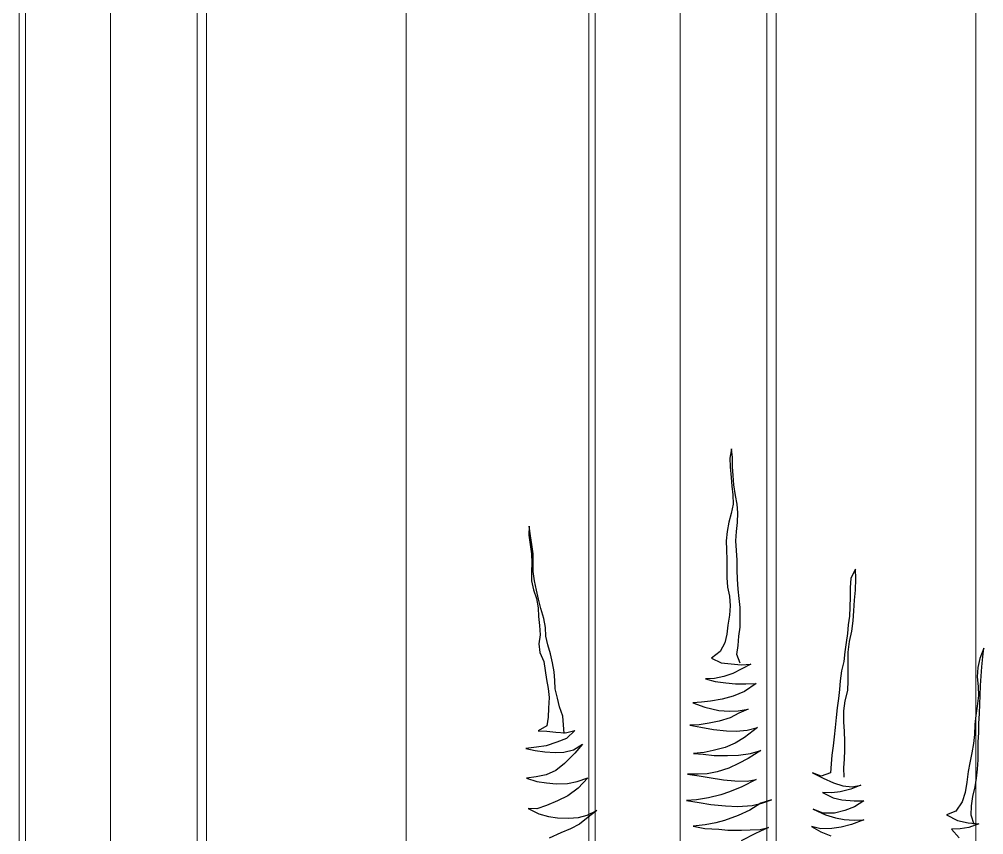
# Model space of a CAD drawing. Header units: metres. Extents: x -58 to 722, y -1100 to 345.
# Drawn here: x 27.601 to 28.323, y 110.251 to 110.861 of the extents above; entities that cross this region are included whole.
import ezdxf

# ---------------------------------------------------------------- set-up
doc = ezdxf.new("R2010")
doc.units = ezdxf.units.M
doc.header["$MEASUREMENT"] = 0
doc.layers.add('FSR_ARQ_002MURO', color=150, linetype='Continuous', lineweight=30)
doc.layers.add('FSR_ARQ_013VENTANAS', color=4, linetype='Continuous', lineweight=5)
doc.layers.add('FSR_ARQ_005VEGETACION', color=64, linetype='Continuous')

# ---------------------------------------------------------------- blocks, each defined once
blk = doc.blocks.new('arbustos 01')
at = {"layer": 'FSR_ARQ_005VEGETACION', "color": 103}
for p, q in [((189.08583, -31.15973), (189.08644, -31.15255)), ((189.08644, -31.15255), (189.08787, -31.1601)), ((189.08572, -31.16725), (189.08583, -31.15973)), ((189.08787, -31.1601), (189.08777, -31.16745)), ((189.08528, -31.17459), (189.08572, -31.16725)), ((189.08777, -31.16745), (189.08697, -31.17633)), ((189.08449, -31.18228), (189.08528, -31.17459)), ((189.08697, -31.17633), (189.08636, -31.1835)), ((189.08318, -31.19115), (189.08449, -31.18228)), ((189.08636, -31.1835), (189.08558, -31.19067)), ((189.08188, -31.19848), (189.08318, -31.19115)), ((189.08558, -31.19067), (189.0853, -31.19853)), ((189.08127, -31.20566), (189.08188, -31.19848)), ((189.0853, -31.19853), (189.0869, -31.20625)), ((189.08168, -31.21353), (189.08127, -31.20566)), ((189.0869, -31.20625), (189.08869, -31.21345)), ((189.08243, -31.22106), (189.08168, -31.21353)), ((189.08869, -31.21345), (189.0903, -31.221)), ((189.2537, -31.22476), (189.25484, -31.21673)), ((189.25484, -31.21673), (189.25508, -31.22409)), ((189.08284, -31.22893), (189.08243, -31.22106)), ((189.0903, -31.221), (189.09104, -31.22887)), ((189.25258, -31.23192), (189.2537, -31.22476)), ((189.25508, -31.22409), (189.25395, -31.23194)), ((189.08238, -31.23696), (189.08284, -31.22893)), ((189.09104, -31.22887), (189.09077, -31.23639)), ((189.25162, -31.23977), (189.25258, -31.23192)), ((189.25395, -31.23194), (189.25282, -31.23962)), ((189.08194, -31.24482), (189.08238, -31.23696)), ((189.09077, -31.23639), (189.09049, -31.2446)), ((189.25152, -31.24695), (189.25162, -31.23977)), ((189.25282, -31.23962), (189.25254, -31.24714)), ((189.08182, -31.2532), (189.08194, -31.24482)), ((189.09049, -31.2446), (189.09039, -31.25212)), ((189.09039, -31.25212), (189.09046, -31.25947)), ((189.25142, -31.25448), (189.25152, -31.24695)), ((189.25254, -31.24714), (189.25296, -31.2545)), ((188.98324, -31.26058), (188.98335, -31.25254)), ((188.98335, -31.25254), (188.98718, -31.25995)), ((188.98718, -31.25995), (188.98793, -31.26782)), ((189.08155, -31.26072), (189.08182, -31.2532)), ((189.09046, -31.25947), (189.08983, -31.2675)), ((189.25046, -31.26216), (189.25142, -31.25448)), ((189.25296, -31.2545), (189.25285, -31.26202)), ((188.98345, -31.26999), (188.98324, -31.26058)), ((188.98793, -31.26782), (188.98799, -31.27552)), ((189.08109, -31.26909), (189.08155, -31.26072)), ((189.08983, -31.2675), (189.0882, -31.27483)), ((189.24864, -31.26983), (189.25046, -31.26216)), ((189.25285, -31.26202), (189.25121, -31.26952)), ((188.98419, -31.2782), (188.98345, -31.26999)), ((188.98799, -31.27552), (188.98805, -31.28407)), ((189.08013, -31.27694), (189.08109, -31.26909)), ((189.0882, -31.27483), (189.08757, -31.28286)), ((189.24718, -31.27733), (189.24864, -31.26983)), ((189.25121, -31.26952), (189.24889, -31.27684)), ((188.98493, -31.28693), (188.98419, -31.2782)), ((188.98805, -31.28407), (188.98846, -31.29143)), ((189.07923, -31.29266), (189.07935, -31.28428)), ((189.07935, -31.28428), (189.08013, -31.27694)), ((189.08757, -31.28286), (189.08832, -31.29073)), ((189.24502, -31.28516), (189.24718, -31.27733)), ((189.24889, -31.27684), (189.24725, -31.28451)), ((188.9855, -31.29549), (188.98493, -31.28693)), ((188.98846, -31.29143), (188.98939, -31.29862)), ((189.08832, -31.29073), (189.08958, -31.29896)), ((189.24268, -31.29334), (189.24502, -31.28516)), ((189.24698, -31.29186), (189.24619, -31.29937)), ((189.24725, -31.28451), (189.24698, -31.29186)), ((188.98658, -31.30388), (188.9855, -31.29549)), ((188.98939, -31.29862), (188.99015, -31.30581)), ((189.0793, -31.30053), (189.07923, -31.29266)), ((189.08958, -31.29896), (189.0905, -31.30649)), ((189.24121, -31.30084), (189.24268, -31.29334)), ((189.24619, -31.29937), (189.24575, -31.30689)), ((188.98834, -31.31263), (188.98658, -31.30388)), ((188.99015, -31.30581), (188.99124, -31.31352)), ((189.08056, -31.30807), (189.0793, -31.30053)), ((189.08114, -31.31594), (189.08056, -31.30807)), ((189.0905, -31.30649), (189.09211, -31.31369)), ((189.23931, -31.31535), (189.24094, -31.30819)), ((189.24094, -31.30819), (189.24121, -31.30084)), ((189.24575, -31.30689), (189.24684, -31.3146)), ((188.98959, -31.32136), (188.98834, -31.31263)), ((188.99124, -31.31352), (188.99233, -31.32123)), ((189.08207, -31.3233), (189.08114, -31.31594)), ((189.09211, -31.31369), (189.09595, -31.32093)), ((189.23715, -31.32284), (189.23931, -31.31535)), ((189.24684, -31.3146), (189.24589, -31.32177)), ((188.87755, -31.32531), (188.87679, -31.31812)), ((188.87679, -31.31812), (188.88009, -31.32672)), ((188.98965, -31.32991), (188.98959, -31.32136)), ((188.99233, -31.32123), (188.99325, -31.32911)), ((189.07938, -31.33043), (189.08207, -31.3233)), ((189.09595, -31.32093), (189.10323, -31.3265)), ((189.23551, -31.33017), (189.23715, -31.32284)), ((189.24589, -31.32177), (189.24254, -31.32924)), ((188.87829, -31.3337), (188.87755, -31.32531)), ((188.88009, -31.32672), (188.8817, -31.33409)), ((188.98954, -31.33744), (188.98965, -31.32991)), ((188.99325, -31.32911), (188.99502, -31.337)), ((189.07853, -31.33198), (189.0705, -31.33135)), ((189.0705, -31.33135), (189.07797, -31.33522)), ((189.08692, -31.33123), (189.07853, -31.33198)), ((189.09514, -31.33032), (189.08692, -31.33123)), ((189.10323, -31.3265), (189.09514, -31.33032)), ((189.23405, -31.33768), (189.23551, -31.33017)), ((189.24254, -31.32924), (189.24158, -31.33675)), ((188.87904, -31.34124), (188.87829, -31.3337)), ((188.8817, -31.33409), (188.88211, -31.34196)), ((188.98961, -31.3453), (188.98954, -31.33744)), ((188.99502, -31.337), (188.99611, -31.34522)), ((189.07797, -31.33522), (189.08544, -31.33908)), ((189.08544, -31.33908), (189.09293, -31.34158)), ((189.23361, -31.34485), (189.23405, -31.33768)), ((189.24158, -31.33675), (189.24045, -31.34426)), ((188.87945, -31.34911), (188.87904, -31.34124)), ((188.88211, -31.34196), (188.88132, -31.34982)), ((188.98984, -31.35334), (188.98961, -31.3453)), ((188.99611, -31.34522), (188.99669, -31.35241)), ((189.07472, -31.34783), (189.06618, -31.34737)), ((189.06618, -31.34737), (189.07584, -31.354)), ((189.0831, -31.3476), (189.07472, -31.34783)), ((189.09115, -31.34685), (189.0831, -31.3476)), ((189.10023, -31.34578), (189.09115, -31.34685)), ((189.09293, -31.34158), (189.10078, -31.34322)), ((189.10829, -31.34349), (189.10023, -31.34578)), ((189.10078, -31.34322), (189.10829, -31.34349)), ((189.23317, -31.35203), (189.23361, -31.34485)), ((189.24045, -31.34426), (189.23916, -31.3516)), ((188.87984, -31.35749), (188.87945, -31.34911)), ((188.88132, -31.34982), (188.88121, -31.35751)), ((188.99195, -31.36192), (188.98984, -31.35334)), ((188.99669, -31.35241), (188.99762, -31.35994)), ((189.07584, -31.354), (189.08519, -31.35788)), ((189.23118, -31.35952), (189.23317, -31.35203)), ((189.23916, -31.3516), (189.2382, -31.35911)), ((188.87992, -31.36467), (188.87984, -31.35749)), ((188.88121, -31.35751), (188.88212, -31.36624)), ((188.9932, -31.37031), (188.99195, -31.36192)), ((188.99762, -31.35994), (188.99854, -31.36765)), ((189.08519, -31.35788), (189.09439, -31.3604)), ((189.09439, -31.3604), (189.10411, -31.36224)), ((189.10411, -31.36224), (189.11145, -31.36303)), ((189.11862, -31.36347), (189.10883, -31.36727)), ((189.11145, -31.36303), (189.11862, -31.36347)), ((189.22955, -31.36685), (189.23118, -31.35952)), ((189.2382, -31.35911), (189.23877, -31.36783)), ((188.88033, -31.37237), (188.87992, -31.36467)), ((188.88073, -31.38076), (188.88033, -31.37237)), ((188.88212, -31.36624), (188.88338, -31.37395)), ((188.99308, -31.3792), (188.9932, -31.37031)), ((188.99854, -31.36765), (188.99946, -31.3757)), ((189.08092, -31.37031), (189.07273, -31.36866)), ((189.07273, -31.36866), (189.08038, -31.37218)), ((189.08038, -31.37218), (189.08768, -31.37587)), ((189.0881, -31.37041), (189.08092, -31.37031)), ((189.09699, -31.36984), (189.0881, -31.37041)), ((189.10883, -31.36727), (189.09699, -31.36984)), ((189.22688, -31.37451), (189.22955, -31.36685)), ((189.23877, -31.36783), (189.23917, -31.37553)), ((188.88338, -31.37395), (188.8843, -31.38166)), ((188.99263, -31.38723), (188.99308, -31.3792)), ((188.99946, -31.3757), (189.00037, -31.38392)), ((189.08768, -31.37587), (189.0967, -31.37873)), ((189.0967, -31.37873), (189.10523, -31.38056)), ((189.22627, -31.38169), (189.22688, -31.37451)), ((189.23917, -31.37553), (189.24027, -31.38273)), ((188.88096, -31.38845), (188.88073, -31.38076)), ((188.88137, -31.39598), (188.88096, -31.38845)), ((188.8843, -31.38166), (188.88453, -31.38987)), ((188.99235, -31.39544), (188.99263, -31.38723)), ((189.00037, -31.38392), (189.00112, -31.39179)), ((189.07352, -31.38628), (189.06483, -31.38394)), ((189.06483, -31.38394), (189.07566, -31.39229)), ((189.08257, -31.38709), (189.07352, -31.38628)), ((189.09061, -31.38685), (189.08257, -31.38709)), ((189.10156, -31.38581), (189.09061, -31.38685)), ((189.11219, -31.38373), (189.10156, -31.38581)), ((189.10523, -31.38056), (189.11342, -31.38169)), ((189.12128, -31.38197), (189.11219, -31.38373)), ((189.11342, -31.38169), (189.12128, -31.38197)), ((189.22464, -31.38833), (189.2168, -31.38652)), ((189.2168, -31.38652), (189.22389, -31.39311)), ((189.23268, -31.38793), (189.22464, -31.38833)), ((189.22565, -31.38903), (189.22627, -31.38169)), ((189.24021, -31.387), (189.23268, -31.38793)), ((189.2474, -31.38676), (189.24021, -31.387)), ((189.24027, -31.38273), (189.2474, -31.38676)), ((188.88127, -31.40367), (188.88137, -31.39598)), ((188.88453, -31.38987), (188.88529, -31.3974)), ((188.99242, -31.40296), (188.99235, -31.39544)), ((189.00112, -31.39179), (189.00204, -31.39933)), ((189.07566, -31.39229), (189.08363, -31.39702)), ((189.22389, -31.39311), (189.23188, -31.39612)), ((189.23188, -31.39612), (189.24073, -31.39915)), ((188.88134, -31.41103), (188.88127, -31.40367)), ((188.88529, -31.3974), (188.88672, -31.40512)), ((188.99249, -31.41031), (188.99242, -31.40296)), ((189.00204, -31.39933), (189.00313, -31.40704)), ((189.07069, -31.40556), (189.06217, -31.40322)), ((189.06217, -31.40322), (189.07269, -31.40969)), ((189.08363, -31.39702), (189.09196, -31.40055)), ((189.09196, -31.40055), (189.10184, -31.40325)), ((189.10184, -31.40325), (189.10917, -31.40489)), ((189.21795, -31.4026), (189.21049, -31.39789)), ((189.21049, -31.39789), (189.21688, -31.40532)), ((189.22596, -31.40442), (189.21795, -31.4026)), ((189.23314, -31.40469), (189.22596, -31.40442)), ((189.24186, -31.40413), (189.23314, -31.40469)), ((189.24073, -31.39915), (189.24875, -31.40046)), ((189.24974, -31.40321), (189.24186, -31.40413)), ((189.24875, -31.40046), (189.25763, -31.40143)), ((189.25763, -31.40143), (189.24974, -31.40321)), ((188.88209, -31.41856), (188.88134, -31.41103)), ((188.88672, -31.40512), (188.88832, -31.41352)), ((188.99307, -31.4175), (188.99249, -31.41031)), ((189.00313, -31.40704), (189.00355, -31.41423)), ((189.08076, -31.40707), (189.07069, -31.40556)), ((189.07269, -31.40969), (189.08066, -31.41408)), ((189.08999, -31.40719), (189.08076, -31.40707)), ((189.1011, -31.40717), (189.08999, -31.40719)), ((189.11018, -31.40627), (189.1011, -31.40717)), ((189.10917, -31.40489), (189.11805, -31.40552)), ((189.11805, -31.40552), (189.11018, -31.40627)), ((189.21688, -31.40532), (189.22549, -31.41399)), ((188.88285, -31.42609), (188.88209, -31.41856)), ((188.88832, -31.41352), (188.88959, -31.42071)), ((188.9928, -31.42536), (188.99307, -31.4175)), ((189.00355, -31.41423), (189.0043, -31.42159)), ((189.08066, -31.41408), (189.08882, -31.41795)), ((189.08882, -31.41795), (189.09835, -31.42081)), ((189.22549, -31.41399), (189.23259, -31.41973)), ((189.23259, -31.41973), (189.24075, -31.42326)), ((188.88394, -31.43329), (188.88285, -31.42609)), ((188.88959, -31.42071), (188.89084, -31.42945)), ((189.01022, -31.42628), (189.0018, -31.42993)), ((189.0043, -31.42159), (189.01196, -31.4246)), ((189.01918, -31.42162), (189.01022, -31.42628)), ((189.01196, -31.4246), (189.01918, -31.42162)), ((189.07346, -31.42851), (189.06612, -31.42739)), ((189.06612, -31.42739), (189.07784, -31.43336)), ((189.08389, -31.42848), (189.07346, -31.42851)), ((189.0933, -31.42758), (189.08389, -31.42848)), ((189.10513, -31.42569), (189.0933, -31.42758)), ((189.09835, -31.42081), (189.10688, -31.42247)), ((189.11352, -31.42427), (189.10513, -31.42569)), ((189.10688, -31.42247), (189.1144, -31.42291)), ((189.12329, -31.42286), (189.11352, -31.42427)), ((189.1144, -31.42291), (189.12329, -31.42286)), ((189.21502, -31.42889), (189.206, -31.42587)), ((189.206, -31.42587), (189.21409, -31.43452)), ((189.24075, -31.42326), (189.24893, -31.42491)), ((189.25712, -31.42605), (189.24854, -31.42884)), ((189.24893, -31.42491), (189.25712, -31.42605)), ((188.88572, -31.44135), (188.88394, -31.43329)), ((188.89084, -31.42945), (188.89226, -31.43819)), ((188.98619, -31.43331), (188.97886, -31.43184)), ((188.97886, -31.43184), (188.98736, -31.43538)), ((188.99407, -31.43256), (188.98619, -31.43331)), ((188.98736, -31.43538), (188.99605, -31.43755)), ((189.0018, -31.42993), (188.99407, -31.43256)), ((189.07784, -31.43336), (189.08821, -31.4376)), ((189.21409, -31.43452), (189.22273, -31.4408)), ((189.22287, -31.43054), (189.21502, -31.42889)), ((189.23227, -31.43084), (189.22287, -31.43054)), ((189.24031, -31.43009), (189.23227, -31.43084)), ((189.24854, -31.42884), (189.24031, -31.43009)), ((188.88681, -31.44906), (188.88572, -31.44135)), ((188.89226, -31.43819), (188.89472, -31.44592)), ((188.99476, -31.4442), (188.98467, -31.44492)), ((189.00197, -31.44242), (188.99476, -31.4442)), ((188.99605, -31.43755), (189.00322, -31.43833)), ((189.01092, -31.43809), (189.00197, -31.44242)), ((189.00322, -31.43833), (189.01092, -31.43809)), ((189.06124, -31.44698), (189.05341, -31.44414)), ((189.05341, -31.44414), (189.06209, -31.44699)), ((189.08821, -31.4376), (189.09536, -31.43992)), ((189.09536, -31.43992), (189.10575, -31.44246)), ((189.10575, -31.44246), (189.11565, -31.44413)), ((189.11565, -31.44413), (189.12402, -31.44476)), ((189.22273, -31.4408), (189.23139, -31.44502)), ((188.88722, -31.45676), (188.88681, -31.44906)), ((188.89472, -31.44592), (188.90008, -31.45369)), ((188.98467, -31.44492), (188.97646, -31.44498)), ((188.97646, -31.44498), (188.98425, -31.45004)), ((188.98425, -31.45004), (188.99225, -31.45306)), ((189.01877, -31.45188), (189.00844, -31.4567)), ((189.01034, -31.45518), (189.01877, -31.45188)), ((189.06942, -31.44897), (189.06124, -31.44698)), ((189.06209, -31.44699), (189.07142, -31.45276)), ((189.08121, -31.44965), (189.06942, -31.44897)), ((189.09147, -31.44927), (189.08121, -31.44965)), ((189.1038, -31.4479), (189.09147, -31.44927)), ((189.1134, -31.44632), (189.1038, -31.4479)), ((189.12402, -31.44476), (189.1134, -31.44632)), ((189.23139, -31.44502), (189.2404, -31.4489)), ((189.2404, -31.4489), (189.24857, -31.45175)), ((189.25576, -31.45133), (189.24681, -31.45566)), ((189.24857, -31.45175), (189.25576, -31.45133)), ((188.88462, -31.46454), (188.88722, -31.45676)), ((188.90774, -31.45652), (188.89861, -31.46136)), ((188.90008, -31.45369), (188.90774, -31.45652)), ((188.98445, -31.46116), (188.97642, -31.46071)), ((188.97642, -31.46071), (188.98662, -31.46478)), ((188.99283, -31.46042), (188.98445, -31.46116)), ((188.99225, -31.45306), (189.00094, -31.45523)), ((189.00003, -31.45915), (188.99283, -31.46042)), ((189.00844, -31.4567), (189.00003, -31.45915)), ((189.00094, -31.45523), (189.01034, -31.45518)), ((189.07142, -31.45276), (189.0811, -31.45717)), ((189.0811, -31.45717), (189.09233, -31.46143)), ((189.20661, -31.45682), (189.19845, -31.45312)), ((189.19845, -31.45312), (189.20573, -31.45869)), ((189.20573, -31.45869), (189.21301, -31.46426)), ((189.21393, -31.45897), (189.20661, -31.45682)), ((189.22213, -31.45943), (189.21393, -31.45897)), ((189.23137, -31.45921), (189.22213, -31.45943)), ((189.23874, -31.45794), (189.23137, -31.45921)), ((189.24681, -31.45566), (189.23874, -31.45794)), ((188.88969, -31.46329), (188.88079, -31.4642)), ((188.88079, -31.4642), (188.88913, -31.46704)), ((188.88913, -31.46704), (188.89647, -31.46817)), ((188.89861, -31.46136), (188.88969, -31.46329)), ((188.89647, -31.46817), (188.90364, -31.46844)), ((188.90364, -31.46844), (188.89722, -31.4757)), ((188.98662, -31.46478), (188.99548, -31.46678)), ((188.99548, -31.46678), (189.00299, -31.46808)), ((189.00299, -31.46808), (189.01222, -31.46837)), ((189.01222, -31.46837), (189.02011, -31.46643)), ((189.02011, -31.46643), (189.01236, -31.47077)), ((189.06282, -31.46872), (189.05566, -31.46725)), ((189.05566, -31.46725), (189.06654, -31.47219)), ((189.07102, -31.46917), (189.06282, -31.46872)), ((189.09719, -31.46867), (189.08949, -31.46925)), ((189.09233, -31.46143), (189.09949, -31.46323)), ((189.10866, -31.46797), (189.09719, -31.46867)), ((189.09949, -31.46323), (189.10852, -31.46506)), ((189.10852, -31.46506), (189.11843, -31.46605)), ((189.11843, -31.46605), (189.10866, -31.46797)), ((189.21301, -31.46426), (189.22047, -31.46829)), ((189.22047, -31.46829), (189.22846, -31.47165)), ((189.01236, -31.47077), (189.00393, -31.47407)), ((189.06654, -31.47219), (189.0786, -31.47817)), ((189.0782, -31.46927), (189.07102, -31.46917)), ((189.08949, -31.46925), (189.0782, -31.46927)), ((189.22846, -31.47165), (189.23815, -31.47606))]:
    blk.add_line(p, q, dxfattribs=at)

msp = doc.modelspace()

# ---------------------------------------------------------------- linework, layer by layer
at = {"layer": 'FSR_ARQ_002MURO', "lineweight": 0}
for p, q in [((27.60087, 109.70149), (27.60087, 111.65149)), ((27.60555, 109.70149), (27.60555, 111.65149)), ((28.02731, 109.70149), (28.02731, 111.65149)), ((28.03199, 109.70149), (28.03199, 111.65149))]:
    msp.add_line(p, q, dxfattribs=at)
at = {"layer": 'FSR_ARQ_013VENTANAS', "ltscale": 0.01}
for p, q in [((27.66919, 109.70149), (27.66919, 111.65149)), ((27.74099, 109.70149), (27.74099, 111.65149)), ((27.89057, 109.70149), (27.89057, 111.65149)), ((28.09563, 109.70149), (28.09563, 111.65149)), ((28.16743, 109.70149), (28.16743, 111.65149)), ((28.31701, 109.70149), (28.31701, 111.65149)), ((27.73392, 109.70149), (27.73392, 111.64441)), ((28.16036, 109.70149), (28.16036, 111.64441))]:
    msp.add_line(p, q, dxfattribs=at)

# ---------------------------------------------------------------- block references
at = {"layer": 'FSR_ARQ_005VEGETACION', "xscale": -0.9, "yscale": 0.9, "zscale": 0.9}
msp.add_blockref('arbustos 01', (198.31192, 138.57711), dxfattribs=at)

doc.saveas('drawing.dxf')
